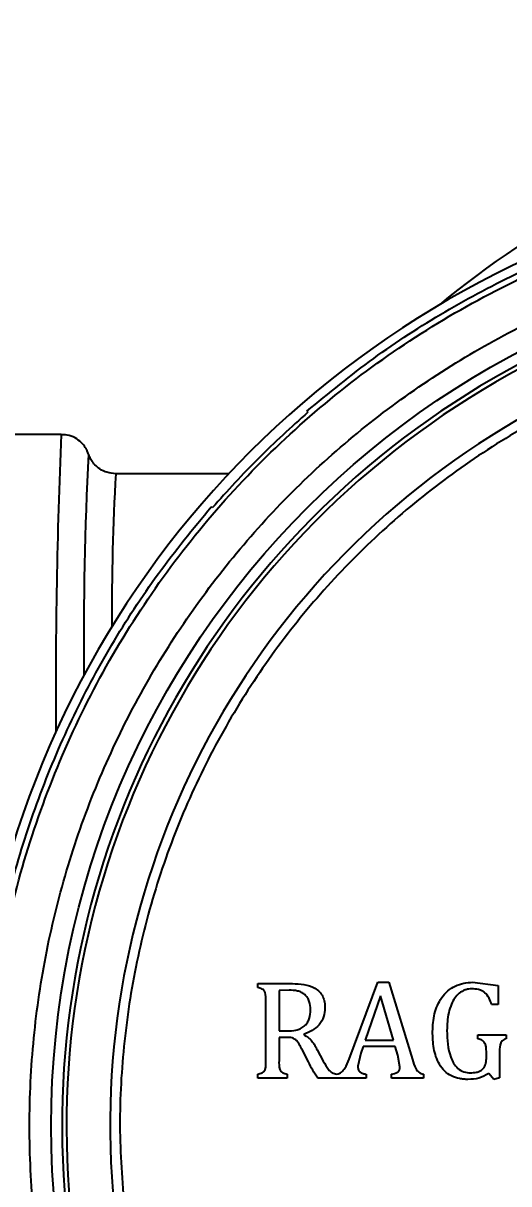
# Model space of a CAD drawing. Header units: millimetres. Extents: x 10469 to 13094, y 11322 to 13178.
# Drawn here: x 11035.1 to 11085.9, y 12722.7 to 12844.1 of the extents above; entities that cross this region are included whole.
import ezdxf

# ---------------------------------------------------------------- set-up
doc = ezdxf.new("R2010")
doc.units = ezdxf.units.MM
doc.layers.add('AM_5', color=3, linetype='Continuous', lineweight=25)
doc.styles.add('SLDTEXTSTYLE1', font='txt.shx', dxfattribs={"width": 0.7, "bigfont": 'gbcbig.shx'})
doc.dimstyles.new('SLDDIMSTYLE12$0', dxfattribs={"dimtxt": 12, "dimasz": 10, "dimexe": 0, "dimexo": 0.0625, "dimgap": 0.875, "dimtad": 1, "dimdec": 1, "dimlfac": 1.8, "dimrnd": 1e-09, "dimzin": 12, "dimdsep": 46, "dimtxsty": 'SLDTEXTSTYLE1', "dimcen": 0.09, "dimdle": 8.16, "dimclrd": 3, "dimclre": 3, "dimadec": 0, "dimazin": 3, "dimtfac": 1, "dimtdec": 1, "dimtofl": 0, "dimtmove": 0, "dimatfit": 3, "dimfxl": 0, "dimfrac": 2, "dimtolj": 1, "dimlwd": 5, "dimlwe": 5, "dimarcsym": 0})

# ---------------------------------------------------------------- blocks, each defined once
blk = doc.blocks.new('*D10')
at = {"layer": 'AM_5', "color": 3, "lineweight": 5, "transparency": 16777216}
blk.add_line((11237.8, 12944.4), (10843.4, 12944.4), dxfattribs=at)
at = {"layer": 'AM_5', "color": 3, "linetype": 'Continuous', "lineweight": 5, "transparency": 16777216}
for p, q in [((10843.4, 12934.4), (10843.4, 12620.62)), ((11249.48, 12610.62), (10843.4, 12610.62))]:
    blk.add_line(p, q, dxfattribs=at)
at = {"layer": 'AM_5', "color": 3, "transparency": 16777216}
for points in [[(10841.73, 12934.4), (10845.07, 12934.4), (10843.4, 12944.4)], [(10841.73, 12620.62), (10845.07, 12620.62), (10843.4, 12610.62)]]:
    blk.add_solid(points, dxfattribs=at)
at = {"layer": 'Defpoints', "color": 0, "transparency": 16777216}
for p in [(11237.86, 12944.4), (10843.4, 12610.62), (11249.54, 12610.62)]:
    blk.add_point(p, dxfattribs=at)
at = {"layer": 'AM_5', "color": 0, "transparency": 16777216, "insert": (10828.81, 12777.51), "char_height": 12, "attachment_point": 5, "rotation": 90, "style": 'SLDTEXTSTYLE1'}
blk.add_mtext('\\A1;{\\H2.28571x;335}', dxfattribs=at)

msp = doc.modelspace()

# ---------------------------------------------------------------- linework, layer by layer
at = {"color": 7, "linetype": 'Continuous', "lineweight": 25}
for p, q in [((11064.766, 12803.505), (11064.878, 12803.393)), ((11039.092, 12801.08), (11029.787, 12801.08)), ((11041.956, 12799), (11041.939, 12799.026)), ((11041.958, 12798.995), (11041.956, 12799)), ((11056.608, 12796.971), (11044.786, 12796.971)), ((11054.883, 12793.398), (11054.771, 12793.51)), ((11059.641, 12743.222), (11059.641, 12743.634)), ((11059.641, 12743.634), (11063.253, 12743.634)), ((11062.917, 12742.948), (11061.86, 12742.92)), ((11061.86, 12742.92), (11061.86, 12738.695)), ((11069.185, 12735.741), (11072.203, 12743.771)), ((11072.203, 12743.771), (11073.348, 12743.771)), ((11073.348, 12743.771), (11075.809, 12735.683)), ((11082.097, 12743.771), (11084.772, 12743.43)), ((11084.772, 12743.43), (11084.772, 12741.439)), ((11060.488, 12735.603), (11060.488, 12741.786)), ((11072.486, 12742.352), (11070.855, 12737.734)), ((11073.846, 12737.734), (11072.486, 12742.352)), ((11084.772, 12741.439), (11084.086, 12741.439)), ((11061.86, 12738.695), (11062.677, 12738.695)), ((11062.651, 12738.009), (11061.86, 12738.009)), ((11061.86, 12738.009), (11061.86, 12735.608)), ((11064.452, 12738.328), (11064.452, 12738.264)), ((11082.656, 12737.871), (11082.656, 12738.283)), ((11082.656, 12738.283), (11085.619, 12738.283)), ((11085.619, 12738.283), (11085.619, 12737.871)), ((11064.93, 12735.462), (11064.319, 12736.66)), ((11065.86, 12736.707), (11066.49, 12735.526)), ((11070.647, 12737.048), (11070.405, 12736.371)), ((11074.015, 12737.048), (11070.647, 12737.048)), ((11070.855, 12737.734), (11073.846, 12737.734)), ((11074.268, 12736.148), (11074.015, 12737.048)), ((11070.405, 12736.371), (11070.09, 12735.014)), ((11074.508, 12734.941), (11074.268, 12736.148)), ((11083.538, 12735.809), (11083.538, 12736.238)), ((11084.91, 12736.289), (11084.91, 12733.77)), ((11059.641, 12733.755), (11059.641, 12734.167)), ((11062.707, 12734.167), (11062.707, 12733.755)), ((11070.986, 12734.167), (11070.986, 12733.755)), ((11073.618, 12733.755), (11073.618, 12734.167)), ((11076.952, 12734.167), (11076.952, 12733.755)), ((11084.329, 12733.618), (11083.784, 12734.231)), ((11062.707, 12733.755), (11059.641, 12733.755)), ((11070.986, 12733.755), (11065.903, 12733.739)), ((11076.952, 12733.755), (11073.618, 12733.755)), ((11084.91, 12733.77), (11084.329, 12733.618))]:
    msp.add_line(p, q, dxfattribs=at)
msp.add_circle((11129.52, 12728.755), 91.48, dxfattribs=at)
for centre, radius, start, end in [((11145.37, 12733.586), 104.994, 107.69614, 129.47441), ((11129.564, 12728.582), 99.998, 100.32817, 169.67428), ((11129.52, 12728.755), 90.341, 353.64897, 186.35103), ((11129.52, 12728.755), 89.875, 353.64897, 186.35103), ((11129.52, 12728.755), 85.319, 353.33017, 186.66983), ((11648.001, 12774.743), 609.478, 177.523389, 180.446978), ((11438.937, 12779.16), 397.495, 177.13528, 180.47351), ((11307.251, 12782.283), 262.875, 176.79691, 180.28903)]:
    msp.add_arc(centre, radius, start, end, dxfattribs=at)
for points in [[(11031.847, 12739.545), (11032.371, 12743.197), (11033.419, 12750.5), (11036.539, 12761.143), (11040.747, 12771.386), (11046.102, 12781.087), (11052.507, 12790.126), (11059.888, 12798.388), (11068.15, 12805.769), (11077.189, 12812.174), (11086.89, 12817.529), (11097.133, 12821.737), (11107.776, 12824.857), (11115.079, 12825.905), (11118.731, 12826.429)], [(11064.766, 12803.505), (11067.063, 12805.392), (11071.656, 12809.166), (11079.157, 12814.011), (11087.028, 12818.212), (11095.257, 12821.659), (11103.751, 12824.412), (11109.579, 12825.587), (11112.492, 12826.175)], [(11129.52, 12635.015), (11126.453, 12635.102), (11120.318, 12635.276), (11111.203, 12636.679), (11102.265, 12638.904), (11093.59, 12642.012), (11085.261, 12645.951), (11077.357, 12650.688), (11069.957, 12656.177), (11063.129, 12662.364), (11056.942, 12669.192), (11051.453, 12676.592), (11046.716, 12684.495), (11042.776, 12692.825), (11039.672, 12701.5), (11037.433, 12710.438), (11036.081, 12719.553), (11035.629, 12728.755), (11036.081, 12737.958), (11037.433, 12747.073), (11039.672, 12756.011), (11042.776, 12764.686), (11046.716, 12773.015), (11051.453, 12780.919), (11056.942, 12788.319), (11063.129, 12795.147), (11069.957, 12801.334), (11077.357, 12806.823), (11085.261, 12811.56), (11093.59, 12815.499), (11102.265, 12818.607), (11111.203, 12820.832), (11120.318, 12822.235), (11126.453, 12822.409), (11129.52, 12822.496)], [(11064.878, 12803.393), (11063.122, 12801.817), (11059.612, 12798.664), (11056.459, 12795.154), (11054.883, 12793.398)], [(11032.101, 12745.783), (11032.689, 12748.697), (11033.864, 12754.525), (11036.617, 12763.019), (11040.064, 12771.248), (11044.265, 12779.119), (11049.11, 12786.62), (11052.884, 12791.213), (11054.771, 12793.51)]]:
    msp.add_open_spline(points, degree=3, dxfattribs=at)
for points, knots in [([(11129.52, 12813.042), (11126.616, 12812.955), (11120.757, 12812.78), (11112.006, 12811.352), (11103.353, 12809.048), (11094.947, 12805.8), (11086.936, 12801.679), (11079.452, 12796.755), (11072.607, 12791.132), (11066.443, 12784.887), (11060.955, 12778.039), (11056.166, 12770.587), (11052.145, 12762.581), (11048.981, 12754.146), (11046.732, 12745.421), (11045.449, 12736.558), (11045.047, 12727.7), (11045.553, 12721.861), (11045.804, 12718.966)], [0, 0, 0, 0, 0.0612816, 0.1235957, 0.1866179, 0.25, 0.3133821, 0.3764043, 0.4387184, 0.5, 0.5612816, 0.6235957, 0.6866179, 0.75, 0.8133821, 0.8764043, 0.9387184, 1, 1, 1, 1]), ([(11041.972, 12798.949), (11041.94, 12799.048), (11041.873, 12799.249), (11041.626, 12799.731), (11041.188, 12800.274), (11040.534, 12800.752), (11039.797, 12801.051), (11039.293, 12801.048), (11039.09, 12801.047)], [0, 0, 0, 0, 0.1517469, 0.3066846, 0.4734915, 0.6611282, 0.8634718, 1, 1, 1, 1]), ([(11044.786, 12796.971), (11044.474, 12797), (11043.889, 12797.052), (11043.146, 12797.425), (11042.606, 12797.88), (11042.25, 12798.348), (11042.051, 12798.735), (11041.998, 12798.888), (11041.974, 12798.957)], [0, 0, 0, 0, 0.2215095, 0.4161134, 0.5868041, 0.7404371, 0.8835764, 1, 1, 1, 1]), ([(11060.488, 12741.786), (11060.502, 12742.109), (11060.519, 12742.513), (11060.291, 12742.94), (11060.024, 12743.122), (11059.794, 12743.182), (11059.641, 12743.222)], [0, 0, 0, 0, 0.4996211, 0.6251499, 0.7494732, 1, 1, 1, 1]), ([(11065.153, 12740.907), (11065.136, 12741.199), (11065.11, 12741.637), (11064.859, 12742.168), (11064.571, 12742.501), (11064.199, 12742.734), (11063.645, 12742.922), (11063.208, 12742.937), (11062.917, 12742.948)], [0, 0, 0, 0, 0.2495868, 0.3746258, 0.4995906, 0.6247112, 0.7498825, 1, 1, 1, 1]), ([(11063.253, 12743.634), (11063.657, 12743.62), (11064.463, 12743.593), (11065.453, 12743.296), (11066.106, 12742.805), (11066.454, 12742.297), (11066.6, 12741.808), (11066.656, 12741.408), (11066.66, 12741.205), (11066.662, 12741.104)], [0, 0, 0, 0, 0.2503213, 0.4998014, 0.6247836, 0.7496745, 0.8746984, 0.9373467, 1, 1, 1, 1]), ([(11077.912, 12738.626), (11077.947, 12739.249), (11078.016, 12740.494), (11078.647, 12741.964), (11079.479, 12742.9), (11080.268, 12743.414), (11081.162, 12743.724), (11081.785, 12743.755), (11082.097, 12743.771)], [0, 0, 0, 0, 0.2501594, 0.4995807, 0.624669, 0.7497301, 0.8748096, 1, 1, 1, 1]), ([(11082.009, 12743.085), (11081.891, 12743.08), (11081.656, 12743.069), (11081.199, 12742.952), (11080.68, 12742.655), (11080.207, 12742.122), (11079.84, 12741.428), (11079.584, 12740.6), (11079.442, 12739.668), (11079.428, 12739.039), (11079.422, 12738.727)], [0, 0, 0, 0, 0.0625578, 0.1250968, 0.2497271, 0.3745435, 0.4995432, 0.6653113, 0.8335626, 1, 1, 1, 1]), ([(11084.086, 12741.439), (11084.007, 12741.668), (11083.848, 12742.124), (11083.488, 12742.627), (11083.082, 12742.897), (11082.621, 12743.06), (11082.252, 12743.075), (11082.009, 12743.085)], [0, 0, 0, 0, 0.2503493, 0.4996618, 0.6209721, 0.7499106, 1, 1, 1, 1]), ([(11062.677, 12738.695), (11062.998, 12738.698), (11063.48, 12738.703), (11064.093, 12738.9), (11064.504, 12739.156), (11064.82, 12739.522), (11065.104, 12740.103), (11065.133, 12740.585), (11065.153, 12740.907)], [0, 0, 0, 0, 0.2503, 0.3753367, 0.5003813, 0.6253296, 0.7504389, 1, 1, 1, 1]), ([(11066.662, 12741.104), (11066.637, 12740.785), (11066.588, 12740.146), (11066.088, 12739.3), (11065.338, 12738.688), (11064.747, 12738.448), (11064.452, 12738.328)], [0, 0, 0, 0, 0.24990685, 0.49944842, 0.74945911, 1, 1, 1, 1]), ([(11064.319, 12736.66), (11064.142, 12737.008), (11063.922, 12737.443), (11063.502, 12737.852), (11063.139, 12738.007), (11062.846, 12738.008), (11062.651, 12738.009)], [0, 0, 0, 0, 0.5001583, 0.6250646, 0.7501102, 1, 1, 1, 1]), ([(11064.452, 12738.264), (11064.612, 12738.183), (11064.933, 12738.021), (11065.305, 12737.624), (11065.605, 12737.18), (11065.775, 12736.865), (11065.86, 12736.707)], [0, 0, 0, 0, 0.2497421, 0.4995193, 0.7496968, 1, 1, 1, 1]), ([(11081.61, 12733.618), (11081.463, 12733.622), (11081.167, 12733.628), (11080.583, 12733.715), (11079.873, 12733.944), (11079.141, 12734.465), (11078.426, 12735.417), (11077.976, 12736.858), (11077.934, 12738.036), (11077.912, 12738.626)], [0, 0, 0, 0, 0.06265322, 0.12530292, 0.25030366, 0.37521459, 0.50021885, 0.74968949, 1, 1, 1, 1]), ([(11079.422, 12738.727), (11079.458, 12737.775), (11079.504, 12736.585), (11080.093, 12735.294), (11080.538, 12734.74), (11081.16, 12734.362), (11081.632, 12734.324), (11081.868, 12734.304)], [0, 0, 0, 0, 0.4997947, 0.6251408, 0.7502026, 0.8750194, 1, 1, 1, 1]), ([(11083.538, 12736.238), (11083.546, 12736.59), (11083.556, 12737.03), (11083.34, 12737.511), (11083.079, 12737.752), (11082.825, 12737.824), (11082.656, 12737.871)], [0, 0, 0, 0, 0.500125, 0.6246688, 0.7500352, 1, 1, 1, 1]), ([(11085.619, 12737.871), (11085.582, 12737.859), (11085.507, 12737.833), (11085.363, 12737.766), (11085.194, 12737.658), (11085.049, 12737.464), (11084.898, 12737.009), (11084.905, 12736.609), (11084.91, 12736.289)], [0, 0, 0, 0, 0.06262569, 0.1252285, 0.25009261, 0.37487365, 0.50008783, 1, 1, 1, 1]), ([(11059.641, 12734.167), (11059.794, 12734.207), (11060.024, 12734.267), (11060.294, 12734.446), (11060.522, 12734.876), (11060.503, 12735.28), (11060.488, 12735.603)], [0, 0, 0, 0, 0.2505117, 0.3752446, 0.5001647, 1, 1, 1, 1]), ([(11061.86, 12735.608), (11061.853, 12735.286), (11061.846, 12734.924), (11061.993, 12734.555), (11062.088, 12734.426), (11062.321, 12734.265), (11062.552, 12734.206), (11062.707, 12734.167)], [0, 0, 0, 0, 0.49924852, 0.56209257, 0.62459054, 0.74961398, 1, 1, 1, 1]), ([(11065.903, 12733.739), (11065.726, 12734.018), (11065.372, 12734.575), (11065.077, 12735.166), (11064.93, 12735.462)], [0, 0, 0, 0, 0.4999015, 1, 1, 1, 1]), ([(11066.49, 12735.526), (11066.651, 12735.225), (11066.892, 12734.772), (11067.396, 12734.274), (11067.736, 12734.202), (11067.906, 12734.165)], [0, 0, 0, 0, 0.5005372, 0.7503463, 1, 1, 1, 1]), ([(11067.906, 12734.165), (11067.993, 12734.187), (11068.165, 12734.23), (11068.466, 12734.426), (11068.858, 12734.916), (11069.054, 12735.411), (11069.185, 12735.741)], [0, 0, 0, 0, 0.125077, 0.2502224, 0.4998872, 1, 1, 1, 1]), ([(11075.809, 12735.683), (11075.904, 12735.357), (11076.024, 12734.949), (11076.3, 12734.526), (11076.544, 12734.287), (11076.788, 12734.215), (11076.952, 12734.167)], [0, 0, 0, 0, 0.5004596, 0.6283614, 0.7507034, 1, 1, 1, 1]), ([(11081.868, 12734.304), (11082.084, 12734.313), (11082.413, 12734.327), (11082.825, 12734.465), (11083.101, 12734.632), (11083.317, 12734.87), (11083.505, 12735.264), (11083.524, 12735.593), (11083.538, 12735.809)], [0, 0, 0, 0, 0.2501826, 0.3813476, 0.5003835, 0.6219047, 0.7503749, 1, 1, 1, 1]), ([(11070.09, 12735.014), (11070.097, 12734.898), (11070.107, 12734.721), (11070.213, 12734.512), (11070.375, 12734.344), (11070.645, 12734.225), (11070.872, 12734.186), (11070.986, 12734.167)], [0, 0, 0, 0, 0.2495954, 0.3779288, 0.4998398, 0.7495428, 1, 1, 1, 1]), ([(11073.618, 12734.167), (11073.841, 12734.206), (11074.12, 12734.254), (11074.377, 12734.469), (11074.492, 12734.662), (11074.502, 12734.829), (11074.508, 12734.941)], [0, 0, 0, 0, 0.4994773, 0.6261796, 0.7503153, 1, 1, 1, 1]), ([(11083.784, 12734.231), (11083.446, 12734.043), (11082.77, 12733.666), (11081.997, 12733.634), (11081.61, 12733.618)], [0, 0, 0, 0, 0.4996166, 1, 1, 1, 1])]:
    msp.add_open_spline(points, degree=3, knots=knots, dxfattribs=at)

# ---------------------------------------------------------------- dimensions: what is measured, and where the dimension line sits
at = {"layer": 'AM_5'}
dim = msp.add_linear_dim(base=(10843.402, 12610.615), p1=(11237.864, 12944.401), p2=(11249.539, 12610.615), angle=90, text='{\\H2.28571x;335}', dimstyle='SLDDIMSTYLE12$0', override={"dimlfac": 1}, dxfattribs=at)
dim.commit()
dim.dimension.update_dxf_attribs({"geometry": '*D10', "text_midpoint": (10828.812, 12777.508)})

doc.saveas('drawing.dxf')
